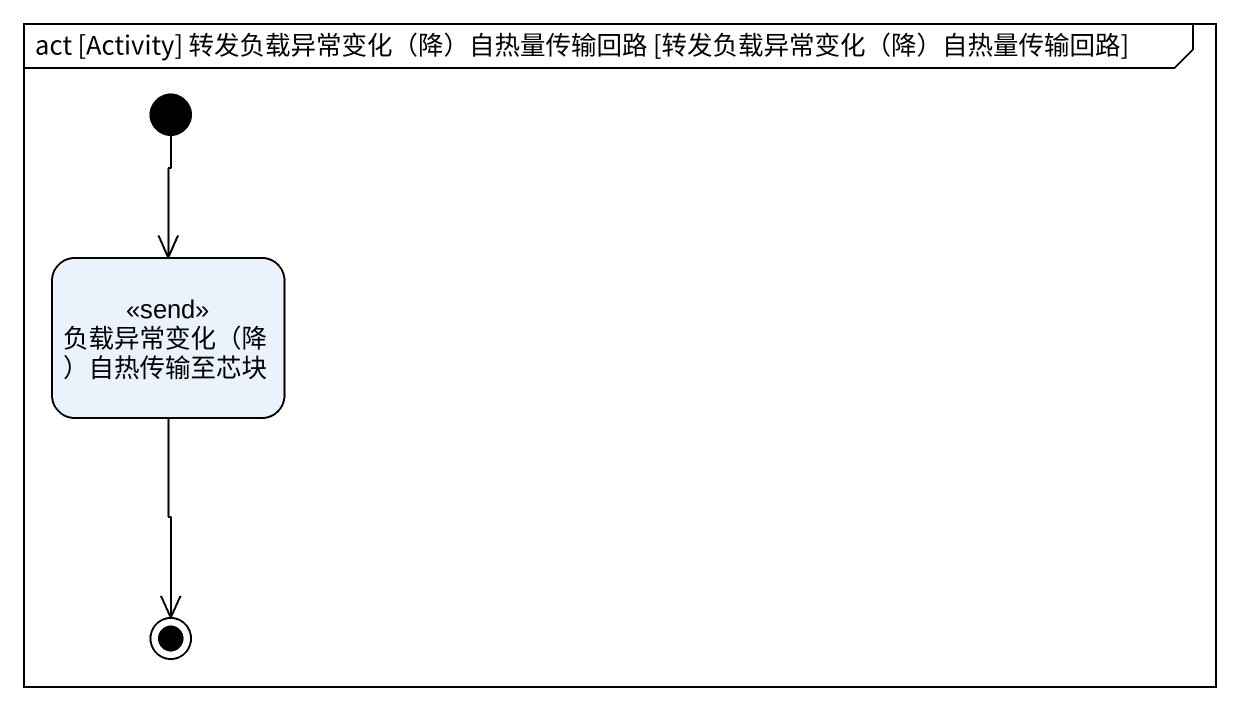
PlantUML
@startuml
mainframe act [Activity] 转发负载异常变化（降）自热量传输回路 [转发负载异常变化（降）自热量传输回路]
hide empty description
state "负载异常变化（降）自热传输至芯块" as 负载异常变化_降_自热传输至芯块 <<send>>
[*] --> 负载异常变化_降_自热传输至芯块
负载异常变化_降_自热传输至芯块 --> [*]
@enduml
